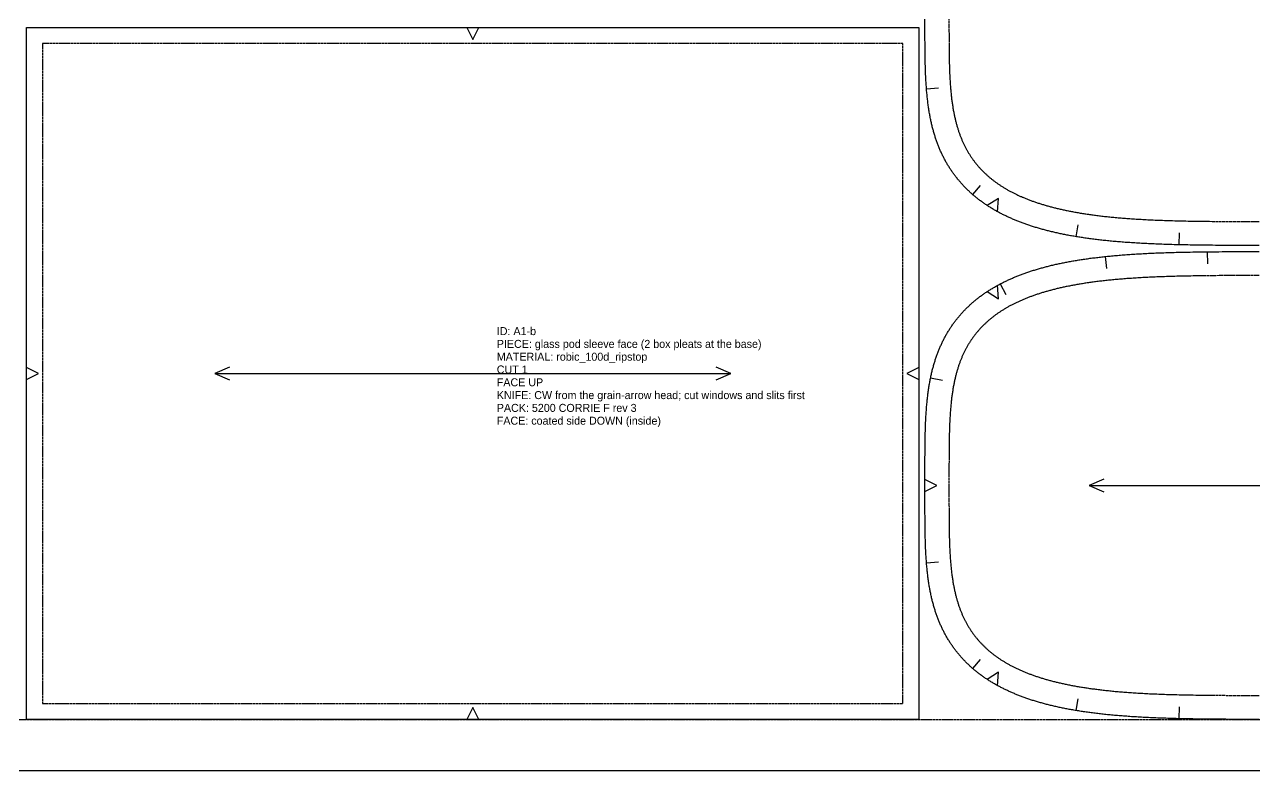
# Model space of a CAD drawing. Header units: millimetres. Extents: x 0 to 9408, y -22 to 1524.
# Drawn here: x 6680 to 7295, y 0 to 373 of the extents above; entities that cross this region are included whole.
import ezdxf

# ---------------------------------------------------------------- set-up
doc = ezdxf.new("R2010")
doc.units = ezdxf.units.MM
doc.linetypes.add('DASHED', pattern=[1.524, 1.27, -0.254])
for name, color, linetype in [('CUT', 7, 'Continuous'), ('GRAIN', 5, 'Continuous'), ('NOTCH', 1, 'Continuous'), ('SEW', 3, 'Continuous'), ('TEXT', 2, 'Continuous')]:
    doc.layers.add(name, color=color, linetype=linetype)

msp = doc.modelspace()

# ---------------------------------------------------------------- linework, layer by layer
at = {"layer": 'CUT'}
for points in [[(7296.96, 262.5), (7293.86, 262.51), (7291.13, 262.51), (7288.65, 262.52), (7286.38, 262.52), (7284.26, 262.53), (7282.26, 262.54), (7280.38, 262.55), (7278.59, 262.56), (7276.87, 262.57), (7275.23, 262.58), (7273.65, 262.6), (7272.12, 262.61), (7270.65, 262.63), (7269.21, 262.65), (7267.82, 262.66), (7266.47, 262.68), (7265.15, 262.7), (7263.86, 262.72), (7262.61, 262.74), (7261.38, 262.77), (7260.18, 262.79), (7259, 262.82), (7257.84, 262.84), (7256.71, 262.87), (7255.6, 262.9), (7254.51, 262.93), (7253.43, 262.96), (7252.38, 262.99), (7251.34, 263.02), (7250.31, 263.05), (7249.3, 263.09), (7248.31, 263.12), (7247.33, 263.16), (7246.36, 263.19), (7245.41, 263.23), (7244.47, 263.27), (7243.54, 263.31), (7242.63, 263.35), (7241.72, 263.4), (7240.83, 263.44), (7239.94, 263.48), (7239.07, 263.53), (7238.2, 263.58), (7237.35, 263.63), (7236.5, 263.67), (7235.66, 263.72), (7234.83, 263.78), (7234.01, 263.83), (7233.2, 263.88), (7232.4, 263.94), (7231.6, 263.99), (7230.81, 264.05), (7230.03, 264.1), (7229.26, 264.16), (7228.49, 264.22), (7227.73, 264.28), (7226.97, 264.35), (7226.23, 264.41), (7225.49, 264.47), (7224.75, 264.54), (7224.02, 264.6), (7223.3, 264.67), (7222.58, 264.74), (7221.87, 264.81), (7221.16, 264.88), (7220.46, 264.95), (7219.77, 265.03), (7219.08, 265.1), (7218.39, 265.18), (7217.71, 265.25), (7217.04, 265.33), (7216.37, 265.41), (7215.7, 265.49), (7215.04, 265.57), (7214.39, 265.65), (7213.74, 265.73), (7213.09, 265.82), (7212.45, 265.9), (7211.81, 265.99), (7211.17, 266.08), (7210.54, 266.17), (7209.92, 266.26), (7209.3, 266.35), (7208.68, 266.44), (7208.06, 266.54), (7207.45, 266.63), (7206.85, 266.73), (7206.24, 266.82), (7205.65, 266.92), (7205.05, 267.02), (7204.46, 267.12), (7203.87, 267.22), (7203.29, 267.33), (7202.71, 267.43), (7202.13, 267.54), (7201.55, 267.64), (7200.98, 267.75), (7200.41, 267.86), (7199.85, 267.97), (7199.29, 268.08), (7198.73, 268.2), (7198.18, 268.31), (7197.62, 268.43), (7197.07, 268.54), (7196.53, 268.66), (7195.99, 268.78), (7195.45, 268.9), (7194.91, 269.03), (7194.37, 269.15), (7193.84, 269.27), (7193.31, 269.4), (7192.79, 269.53), (7192.27, 269.65), (7191.75, 269.78), (7191.23, 269.92), (7190.71, 270.05), (7190.2, 270.18), (7189.69, 270.32), (7189.19, 270.45), (7188.68, 270.59), (7188.18, 270.73), (7187.68, 270.87), (7187.18, 271.01), (7186.69, 271.16), (7186.2, 271.3), (7185.71, 271.45), (7185.22, 271.59), (7184.74, 271.74), (7184.26, 271.89), (7183.78, 272.04), (7183.3, 272.2), (7182.82, 272.35), (7182.35, 272.51), (7181.88, 272.67), (7181.41, 272.82), (7180.95, 272.99), (7180.48, 273.15), (7180.02, 273.31), (7179.56, 273.47), (7179.11, 273.64), (7178.65, 273.81), (7178.2, 273.98), (7177.75, 274.15), (7177.3, 274.32), (7176.86, 274.49), (7176.41, 274.67), (7175.97, 274.85), (7175.53, 275.03), (7175.09, 275.21), (7174.66, 275.39), (7174.23, 275.57), (7173.79, 275.75), (7173.37, 275.94), (7172.94, 276.13), (7172.51, 276.32), (7172.09, 276.51), (7171.67, 276.7), (7171.25, 276.9), (7170.83, 277.09), (7170.42, 277.29), (7170.01, 277.49), (7169.6, 277.69), (7169.19, 277.89), (7168.78, 278.1), (7168.38, 278.31), (7167.97, 278.51), (7167.57, 278.72), (7167.17, 278.93), (7166.78, 279.15), (7166.38, 279.36), (7165.99, 279.58), (7165.6, 279.8), (7165.21, 280.02), (7164.82, 280.24), (7164.43, 280.46), (7164.05, 280.69), (7163.67, 280.92), (7163.29, 281.15), (7162.91, 281.38), (7162.54, 281.61), (7162.16, 281.84), (7161.79, 282.08), (7161.42, 282.32), (7161.05, 282.56), (7160.69, 282.8), (7160.32, 283.05), (7159.96, 283.29), (7159.6, 283.54), (7159.24, 283.79), (7158.89, 284.04), (7158.53, 284.29), (7158.18, 284.55), (7157.83, 284.81), (7157.48, 285.07), (7157.14, 285.33), (7156.79, 285.59), (7156.45, 285.86), (7156.11, 286.13), (7155.77, 286.39), (7155.43, 286.67), (7155.1, 286.94), (7154.77, 287.22), (7154.44, 287.49), (7154.11, 287.77), (7153.78, 288.05), (7153.46, 288.34), (7153.14, 288.62), (7152.82, 288.91), (7152.5, 289.2), (7152.18, 289.49), (7151.87, 289.79), (7151.56, 290.08), (7151.25, 290.38), (7150.94, 290.68), (7150.63, 290.98), (7150.33, 291.29), (7150.03, 291.59), (7149.73, 291.9), (7149.43, 292.21), (7149.14, 292.53), (7148.84, 292.84), (7148.55, 293.16), (7148.26, 293.48), (7147.98, 293.8), (7147.69, 294.12), (7147.41, 294.45), (7147.13, 294.78), (7146.85, 295.11), (7146.58, 295.44), (7146.31, 295.77), (7146.03, 296.11), (7145.77, 296.45), (7145.5, 296.79), (7145.24, 297.13), (7144.97, 297.47), (7144.71, 297.82), (7144.46, 298.17), (7144.2, 298.52), (7143.95, 298.88), (7143.7, 299.23), (7143.45, 299.59), (7143.21, 299.95), (7142.96, 300.31), (7142.72, 300.68), (7142.48, 301.04), (7142.25, 301.41), (7142.01, 301.78), (7141.78, 302.16), (7141.55, 302.53), (7141.32, 302.91), (7141.1, 303.29), (7140.88, 303.67), (7140.66, 304.06), (7140.44, 304.44), (7140.22, 304.83), (7140.01, 305.22), (7139.8, 305.62), (7139.59, 306.01), (7139.39, 306.41), (7139.18, 306.81), (7138.98, 307.21), (7138.78, 307.62), (7138.59, 308.02), (7138.39, 308.43), (7138.2, 308.84), (7138.01, 309.26), (7137.83, 309.67), (7137.64, 310.09), (7137.46, 310.51), (7137.28, 310.94), (7137.1, 311.36), (7136.93, 311.79), (7136.76, 312.22), (7136.59, 312.65), (7136.42, 313.09), (7136.25, 313.53), (7136.09, 313.97), (7135.93, 314.41), (7135.77, 314.86), (7135.61, 315.31), (7135.46, 315.76), (7135.31, 316.21), (7135.16, 316.67), (7135.01, 317.13), (7134.87, 317.59), (7134.73, 318.06), (7134.59, 318.53), (7134.45, 319), (7134.32, 319.47), (7134.18, 319.95), (7134.05, 320.43), (7133.92, 320.91), (7133.8, 321.4), (7133.67, 321.89), (7133.55, 322.38), (7133.43, 322.88), (7133.32, 323.38), (7133.2, 323.88), (7133.09, 324.39), (7132.98, 324.9), (7132.87, 325.42), (7132.76, 325.94), (7132.66, 326.46), (7132.56, 326.99), (7132.46, 327.52), (7132.36, 328.05), (7132.26, 328.59), (7132.17, 329.14), (7132.08, 329.69), (7131.99, 330.24), (7131.9, 330.8), (7131.82, 331.37), (7131.74, 331.94), (7131.65, 332.51), (7131.58, 333.09), (7131.5, 333.68), (7131.42, 334.28), (7131.35, 334.88), (7131.28, 335.48), (7131.21, 336.1), (7131.15, 336.72), (7131.08, 337.35), (7131.02, 337.98), (7130.96, 338.63), (7130.9, 339.28), (7130.84, 339.94), (7130.79, 340.61), (7130.74, 341.29), (7130.68, 341.99), (7130.64, 342.69), (7130.59, 343.4), (7130.54, 344.13), (7130.5, 344.87), (7130.46, 345.63), (7130.42, 346.4), (7130.38, 347.18), (7130.34, 347.98), (7130.31, 348.81), (7130.28, 349.65), (7130.25, 350.51), (7130.22, 351.4), (7130.19, 352.31), (7130.17, 353.25), (7130.14, 354.23), (7130.12, 355.24), (7130.1, 356.29), (7130.08, 357.39), (7130.07, 358.54), (7130.05, 359.75), (7130.04, 361.04), (7130.03, 362.43), (7130.02, 363.93), (7130.01, 365.58), (7130.01, 367.46), (7130, 369.67), (7130, 372.56), (7130, 379.5)], [(7296.96, 25.5), (7293.86, 25.51), (7291.13, 25.51), (7288.65, 25.52), (7286.38, 25.52), (7284.26, 25.53), (7282.26, 25.54), (7280.38, 25.55), (7278.59, 25.56), (7276.87, 25.57), (7275.23, 25.58), (7273.65, 25.6), (7272.12, 25.61), (7270.65, 25.63), (7269.21, 25.65), (7267.82, 25.66), (7266.47, 25.68), (7265.15, 25.7), (7263.86, 25.72), (7262.61, 25.74), (7261.38, 25.77), (7260.18, 25.79), (7259, 25.82), (7257.84, 25.84), (7256.71, 25.87), (7255.6, 25.9), (7254.51, 25.93), (7253.43, 25.96), (7252.38, 25.99), (7251.34, 26.02), (7250.31, 26.05), (7249.3, 26.09), (7248.31, 26.12), (7247.33, 26.16), (7246.36, 26.19), (7245.41, 26.23), (7244.47, 26.27), (7243.54, 26.31), (7242.63, 26.35), (7241.72, 26.4), (7240.83, 26.44), (7239.94, 26.48), (7239.07, 26.53), (7238.2, 26.58), (7237.35, 26.63), (7236.5, 26.67), (7235.66, 26.72), (7234.83, 26.78), (7234.01, 26.83), (7233.2, 26.88), (7232.4, 26.94), (7231.6, 26.99), (7230.81, 27.05), (7230.03, 27.1), (7229.26, 27.16), (7228.49, 27.22), (7227.73, 27.28), (7226.97, 27.35), (7226.23, 27.41), (7225.49, 27.47), (7224.75, 27.54), (7224.02, 27.6), (7223.3, 27.67), (7222.58, 27.74), (7221.87, 27.81), (7221.16, 27.88), (7220.46, 27.95), (7219.77, 28.03), (7219.08, 28.1), (7218.39, 28.18), (7217.71, 28.25), (7217.04, 28.33), (7216.37, 28.41), (7215.7, 28.49), (7215.04, 28.57), (7214.39, 28.65), (7213.74, 28.73), (7213.09, 28.82), (7212.45, 28.9), (7211.81, 28.99), (7211.17, 29.08), (7210.54, 29.17), (7209.92, 29.26), (7209.3, 29.35), (7208.68, 29.44), (7208.06, 29.54), (7207.45, 29.63), (7206.85, 29.73), (7206.24, 29.82), (7205.65, 29.92), (7205.05, 30.02), (7204.46, 30.12), (7203.87, 30.22), (7203.29, 30.33), (7202.71, 30.43), (7202.13, 30.54), (7201.55, 30.64), (7200.98, 30.75), (7200.41, 30.86), (7199.85, 30.97), (7199.29, 31.08), (7198.73, 31.2), (7198.18, 31.31), (7197.62, 31.43), (7197.07, 31.54), (7196.53, 31.66), (7195.99, 31.78), (7195.45, 31.9), (7194.91, 32.03), (7194.37, 32.15), (7193.84, 32.27), (7193.31, 32.4), (7192.79, 32.53), (7192.27, 32.65), (7191.75, 32.78), (7191.23, 32.92), (7190.71, 33.05), (7190.2, 33.18), (7189.69, 33.32), (7189.19, 33.45), (7188.68, 33.59), (7188.18, 33.73), (7187.68, 33.87), (7187.18, 34.01), (7186.69, 34.16), (7186.2, 34.3), (7185.71, 34.45), (7185.22, 34.59), (7184.74, 34.74), (7184.26, 34.89), (7183.78, 35.04), (7183.3, 35.2), (7182.82, 35.35), (7182.35, 35.51), (7181.88, 35.67), (7181.41, 35.82), (7180.95, 35.99), (7180.48, 36.15), (7180.02, 36.31), (7179.56, 36.47), (7179.11, 36.64), (7178.65, 36.81), (7178.2, 36.98), (7177.75, 37.15), (7177.3, 37.32), (7176.86, 37.49), (7176.41, 37.67), (7175.97, 37.85), (7175.53, 38.03), (7175.09, 38.21), (7174.66, 38.39), (7174.23, 38.57), (7173.79, 38.75), (7173.37, 38.94), (7172.94, 39.13), (7172.51, 39.32), (7172.09, 39.51), (7171.67, 39.7), (7171.25, 39.9), (7170.83, 40.09), (7170.42, 40.29), (7170.01, 40.49), (7169.6, 40.69), (7169.19, 40.89), (7168.78, 41.1), (7168.38, 41.31), (7167.97, 41.51), (7167.57, 41.72), (7167.17, 41.93), (7166.78, 42.15), (7166.38, 42.36), (7165.99, 42.58), (7165.6, 42.8), (7165.21, 43.02), (7164.82, 43.24), (7164.43, 43.46), (7164.05, 43.69), (7163.67, 43.92), (7163.29, 44.15), (7162.91, 44.38), (7162.54, 44.61), (7162.16, 44.84), (7161.79, 45.08), (7161.42, 45.32), (7161.05, 45.56), (7160.69, 45.8), (7160.32, 46.05), (7159.96, 46.29), (7159.6, 46.54), (7159.24, 46.79), (7158.89, 47.04), (7158.53, 47.29), (7158.18, 47.55), (7157.83, 47.81), (7157.48, 48.07), (7157.14, 48.33), (7156.79, 48.59), (7156.45, 48.86), (7156.11, 49.13), (7155.77, 49.39), (7155.43, 49.67), (7155.1, 49.94), (7154.77, 50.22), (7154.44, 50.49), (7154.11, 50.77), (7153.78, 51.05), (7153.46, 51.34), (7153.14, 51.62), (7152.82, 51.91), (7152.5, 52.2), (7152.18, 52.49), (7151.87, 52.79), (7151.56, 53.08), (7151.25, 53.38), (7150.94, 53.68), (7150.63, 53.98), (7150.33, 54.29), (7150.03, 54.59), (7149.73, 54.9), (7149.43, 55.21), (7149.14, 55.53), (7148.84, 55.84), (7148.55, 56.16), (7148.26, 56.48), (7147.98, 56.8), (7147.69, 57.12), (7147.41, 57.45), (7147.13, 57.78), (7146.85, 58.11), (7146.58, 58.44), (7146.31, 58.77), (7146.03, 59.11), (7145.77, 59.45), (7145.5, 59.79), (7145.24, 60.13), (7144.97, 60.47), (7144.71, 60.82), (7144.46, 61.17), (7144.2, 61.52), (7143.95, 61.88), (7143.7, 62.23), (7143.45, 62.59), (7143.21, 62.95), (7142.96, 63.31), (7142.72, 63.68), (7142.48, 64.04), (7142.25, 64.41), (7142.01, 64.78), (7141.78, 65.16), (7141.55, 65.53), (7141.32, 65.91), (7141.1, 66.29), (7140.88, 66.67), (7140.66, 67.06), (7140.44, 67.44), (7140.22, 67.83), (7140.01, 68.22), (7139.8, 68.62), (7139.59, 69.01), (7139.39, 69.41), (7139.18, 69.81), (7138.98, 70.21), (7138.78, 70.62), (7138.59, 71.02), (7138.39, 71.43), (7138.2, 71.84), (7138.01, 72.26), (7137.83, 72.67), (7137.64, 73.09), (7137.46, 73.51), (7137.28, 73.94), (7137.1, 74.36), (7136.93, 74.79), (7136.76, 75.22), (7136.59, 75.65), (7136.42, 76.09), (7136.25, 76.53), (7136.09, 76.97), (7135.93, 77.41), (7135.77, 77.86), (7135.61, 78.31), (7135.46, 78.76), (7135.31, 79.21), (7135.16, 79.67), (7135.01, 80.13), (7134.87, 80.59), (7134.73, 81.06), (7134.59, 81.53), (7134.45, 82), (7134.32, 82.47), (7134.18, 82.95), (7134.05, 83.43), (7133.92, 83.91), (7133.8, 84.4), (7133.67, 84.89), (7133.55, 85.38), (7133.43, 85.88), (7133.32, 86.38), (7133.2, 86.88), (7133.09, 87.39), (7132.98, 87.9), (7132.87, 88.42), (7132.76, 88.94), (7132.66, 89.46), (7132.56, 89.99), (7132.46, 90.52), (7132.36, 91.05), (7132.26, 91.59), (7132.17, 92.14), (7132.08, 92.69), (7131.99, 93.24), (7131.9, 93.8), (7131.82, 94.37), (7131.74, 94.94), (7131.65, 95.51), (7131.58, 96.09), (7131.5, 96.68), (7131.42, 97.28), (7131.35, 97.88), (7131.28, 98.48), (7131.21, 99.1), (7131.15, 99.72), (7131.08, 100.35), (7131.02, 100.98), (7130.96, 101.63), (7130.9, 102.28), (7130.84, 102.94), (7130.79, 103.61), (7130.74, 104.29), (7130.68, 104.99), (7130.64, 105.69), (7130.59, 106.4), (7130.54, 107.13), (7130.5, 107.87), (7130.46, 108.63), (7130.42, 109.4), (7130.38, 110.18), (7130.34, 110.98), (7130.31, 111.81), (7130.28, 112.65), (7130.25, 113.51), (7130.22, 114.4), (7130.19, 115.31), (7130.17, 116.25), (7130.14, 117.23), (7130.12, 118.24), (7130.1, 119.29), (7130.08, 120.39), (7130.07, 121.54), (7130.05, 122.75), (7130.04, 124.04), (7130.03, 125.43), (7130.02, 126.93), (7130.01, 128.58), (7130.01, 130.46), (7130, 132.67), (7130, 135.56), (7130, 142.5), (7130, 149.45), (7130, 152.33), (7130.01, 154.54), (7130.01, 156.42), (7130.02, 158.07), (7130.03, 159.57), (7130.04, 160.96), (7130.05, 162.25), (7130.07, 163.46), (7130.08, 164.61), (7130.1, 165.71), (7130.12, 166.76), (7130.14, 167.77), (7130.17, 168.75), (7130.19, 169.69), (7130.22, 170.6), (7130.25, 171.49), (7130.28, 172.35), (7130.31, 173.19), (7130.34, 174.02), (7130.38, 174.82), (7130.42, 175.6), (7130.46, 176.37), (7130.5, 177.13), (7130.54, 177.87), (7130.59, 178.6), (7130.64, 179.31), (7130.68, 180.01), (7130.74, 180.71), (7130.79, 181.39), (7130.84, 182.06), (7130.9, 182.72), (7130.96, 183.37), (7131.02, 184.02), (7131.08, 184.65), (7131.15, 185.28), (7131.21, 185.9), (7131.28, 186.52), (7131.35, 187.12), (7131.42, 187.72), (7131.5, 188.32), (7131.58, 188.91), (7131.65, 189.49), (7131.74, 190.06), (7131.82, 190.63), (7131.9, 191.2), (7131.99, 191.76), (7132.08, 192.31), (7132.17, 192.86), (7132.26, 193.41), (7132.36, 193.95), (7132.46, 194.48), (7132.56, 195.01), (7132.66, 195.54), (7132.76, 196.06), (7132.87, 196.58), (7132.98, 197.1), (7133.09, 197.61), (7133.2, 198.12), (7133.32, 198.62), (7133.43, 199.12), (7133.55, 199.62), (7133.67, 200.11), (7133.8, 200.6), (7133.92, 201.09), (7134.05, 201.57), (7134.18, 202.05), (7134.32, 202.53), (7134.45, 203), (7134.59, 203.47), (7134.73, 203.94), (7134.87, 204.41), (7135.01, 204.87), (7135.16, 205.33), (7135.31, 205.79), (7135.46, 206.24), (7135.61, 206.69), (7135.77, 207.14), (7135.93, 207.59), (7136.09, 208.03), (7136.25, 208.47), (7136.42, 208.91), (7136.59, 209.35), (7136.76, 209.78), (7136.93, 210.21), (7137.1, 210.64), (7137.28, 211.06), (7137.46, 211.49), (7137.64, 211.91), (7137.83, 212.33), (7138.01, 212.74), (7138.2, 213.16), (7138.39, 213.57), (7138.59, 213.98), (7138.78, 214.38), (7138.98, 214.79), (7139.18, 215.19), (7139.39, 215.59), (7139.59, 215.99), (7139.8, 216.38), (7140.01, 216.78), (7140.22, 217.17), (7140.44, 217.56), (7140.66, 217.94), (7140.88, 218.33), (7141.1, 218.71), (7141.32, 219.09), (7141.55, 219.47), (7141.78, 219.84), (7142.01, 220.22), (7142.25, 220.59), (7142.48, 220.96), (7142.72, 221.32), (7142.96, 221.69), (7143.21, 222.05), (7143.45, 222.41), (7143.7, 222.77), (7143.95, 223.12), (7144.2, 223.48), (7144.46, 223.83), (7144.71, 224.18), (7144.97, 224.53), (7145.24, 224.87), (7145.5, 225.21), (7145.77, 225.55), (7146.03, 225.89), (7146.31, 226.23), (7146.58, 226.56), (7146.85, 226.89), (7147.13, 227.22), (7147.41, 227.55), (7147.69, 227.88), (7147.98, 228.2), (7148.26, 228.52), (7148.55, 228.84), (7148.84, 229.16), (7149.14, 229.47), (7149.43, 229.79), (7149.73, 230.1), (7150.03, 230.41), (7150.33, 230.71), (7150.63, 231.02), (7150.94, 231.32), (7151.25, 231.62), (7151.56, 231.92), (7151.87, 232.21), (7152.18, 232.51), (7152.5, 232.8), (7152.82, 233.09), (7153.14, 233.38), (7153.46, 233.66), (7153.78, 233.95), (7154.11, 234.23), (7154.44, 234.51), (7154.77, 234.78), (7155.1, 235.06), (7155.43, 235.33), (7155.77, 235.61), (7156.11, 235.87), (7156.45, 236.14), (7156.79, 236.41), (7157.14, 236.67), (7157.48, 236.93), (7157.83, 237.19), (7158.18, 237.45), (7158.53, 237.71), (7158.89, 237.96), (7159.24, 238.21), (7159.6, 238.46), (7159.96, 238.71), (7160.32, 238.95), (7160.69, 239.2), (7161.05, 239.44), (7161.42, 239.68), (7161.79, 239.92), (7162.16, 240.16), (7162.54, 240.39), (7162.91, 240.62), (7163.29, 240.85), (7163.67, 241.08), (7164.05, 241.31), (7164.43, 241.54), (7164.82, 241.76), (7165.21, 241.98), (7165.6, 242.2), (7165.99, 242.42), (7166.38, 242.64), (7166.78, 242.85), (7167.17, 243.07), (7167.57, 243.28), (7167.97, 243.49), (7168.38, 243.69), (7168.78, 243.9), (7169.19, 244.11), (7169.6, 244.31), (7170.01, 244.51), (7170.42, 244.71), (7170.83, 244.91), (7171.25, 245.1), (7171.67, 245.3), (7172.09, 245.49), (7172.51, 245.68), (7172.94, 245.87), (7173.37, 246.06), (7173.79, 246.25), (7174.23, 246.43), (7174.66, 246.61), (7175.09, 246.79), (7175.53, 246.97), (7175.97, 247.15), (7176.41, 247.33), (7176.86, 247.51), (7177.3, 247.68), (7177.75, 247.85), (7178.2, 248.02), (7178.65, 248.19), (7179.11, 248.36), (7179.56, 248.53), (7180.02, 248.69), (7180.48, 248.85), (7180.95, 249.01), (7181.41, 249.18), (7181.88, 249.33), (7182.35, 249.49), (7182.82, 249.65), (7183.3, 249.8), (7183.78, 249.96), (7184.26, 250.11), (7184.74, 250.26), (7185.22, 250.41), (7185.71, 250.55), (7186.2, 250.7), (7186.69, 250.84), (7187.18, 250.99), (7187.68, 251.13), (7188.18, 251.27), (7188.68, 251.41), (7189.19, 251.55), (7189.69, 251.68), (7190.2, 251.82), (7190.71, 251.95), (7191.23, 252.08), (7191.75, 252.22), (7192.27, 252.35), (7192.79, 252.47), (7193.31, 252.6), (7193.84, 252.73), (7194.37, 252.85), (7194.91, 252.97), (7195.45, 253.1), (7195.99, 253.22), (7196.53, 253.34), (7197.07, 253.46), (7197.62, 253.57), (7198.18, 253.69), (7198.73, 253.8), (7199.29, 253.92), (7199.85, 254.03), (7200.41, 254.14), (7200.98, 254.25), (7201.55, 254.36), (7202.13, 254.46), (7202.71, 254.57), (7203.29, 254.67), (7203.87, 254.78), (7204.46, 254.88), (7205.05, 254.98), (7205.65, 255.08), (7206.24, 255.18), (7206.85, 255.27), (7207.45, 255.37), (7208.06, 255.46), (7208.68, 255.56), (7209.3, 255.65), (7209.92, 255.74), (7210.54, 255.83), (7211.17, 255.92), (7211.81, 256.01), (7212.45, 256.1), (7213.09, 256.18), (7213.74, 256.27), (7214.39, 256.35), (7215.04, 256.43), (7215.7, 256.51), (7216.37, 256.59), (7217.04, 256.67), (7217.71, 256.75), (7218.39, 256.82), (7219.08, 256.9), (7219.77, 256.97), (7220.46, 257.05), (7221.16, 257.12), (7221.87, 257.19), (7222.58, 257.26), (7223.3, 257.33), (7224.02, 257.4), (7224.75, 257.46), (7225.49, 257.53), (7226.23, 257.59), (7226.97, 257.65), (7227.73, 257.72), (7228.49, 257.78), (7229.26, 257.84), (7230.03, 257.9), (7230.81, 257.95), (7231.6, 258.01), (7232.4, 258.06), (7233.2, 258.12), (7234.01, 258.17), (7234.83, 258.22), (7235.66, 258.28), (7236.5, 258.33), (7237.35, 258.37), (7238.2, 258.42), (7239.07, 258.47), (7239.94, 258.52), (7240.83, 258.56), (7241.72, 258.6), (7242.63, 258.65), (7243.54, 258.69), (7244.47, 258.73), (7245.41, 258.77), (7246.36, 258.81), (7247.33, 258.84), (7248.31, 258.88), (7249.3, 258.91), (7250.31, 258.95), (7251.34, 258.98), (7252.38, 259.01), (7253.43, 259.04), (7254.51, 259.07), (7255.6, 259.1), (7256.71, 259.13), (7257.84, 259.16), (7259, 259.18), (7260.18, 259.21), (7261.38, 259.23), (7262.61, 259.26), (7263.86, 259.28), (7265.15, 259.3), (7266.47, 259.32), (7267.82, 259.34), (7269.21, 259.35), (7270.65, 259.37), (7272.12, 259.39), (7273.66, 259.4), (7275.24, 259.42), (7276.88, 259.43), (7278.6, 259.44), (7280.39, 259.45), (7282.27, 259.46), (7284.26, 259.47), (7286.38, 259.48), (7288.66, 259.48), (7291.13, 259.49), (7293.87, 259.49), (7296.97, 259.5)]]:
    msp.add_lwpolyline(points, dxfattribs=at)
msp.add_lwpolyline([(6681, 371.5), (7127, 371.5), (7127, 25.5), (6681, 25.5)], close=True, dxfattribs=at)
at = {"layer": 'GRAIN'}
for points in [[(6782.37, 201.62), (6775, 198.5), (6782.37, 195.38)], [(6775, 198.5), (7033, 198.5)], [(7025.63, 195.38), (7033, 198.5), (7025.63, 201.62)], [(7219.37, 145.62), (7212, 142.5), (7219.37, 139.38)], [(7212, 142.5), (7422, 142.5)]]:
    msp.add_lwpolyline(points, dxfattribs=at)
at = {"layer": 'NOTCH'}
for points in [[(6901, 371.5), (6904, 365.5), (6907, 371.5)], [(7130.77, 340.89), (7136.75, 341.36)], [(7153.86, 287.99), (7157.79, 292.52)], [(7166.25, 279.37), (7166.76, 286.06), (7161.1, 282.46)], [(7205.62, 266.93), (7206.6, 272.84)], [(7257.1, 262.86), (7257.25, 268.86)], [(7271.1, 259.38), (7271.16, 253.38)], [(7220.04, 257), (7220.67, 251.04)], [(7161.07, 239.52), (7166.73, 235.92), (7166.21, 242.61)], [(7167.58, 243.28), (7170.37, 237.97)], [(6681, 195.5), (6687, 198.5), (6681, 201.5)], [(7127, 201.5), (7121, 198.5), (7127, 195.5)], [(7132.81, 196.29), (7138.69, 195.09)], [(7130, 139.5), (7136, 142.5), (7130, 145.5)], [(7130.77, 103.89), (7136.75, 104.36)], [(7153.86, 50.99), (7157.79, 55.52)], [(7166.25, 42.37), (7166.76, 49.06), (7161.1, 45.46)], [(6907, 25.5), (6904, 31.5), (6901, 25.5)], [(7205.62, 29.93), (7206.6, 35.84)], [(7257.1, 25.86), (7257.25, 31.86)]]:
    msp.add_lwpolyline(points, dxfattribs=at)
at = {"layer": 'SEW', "linetype": 'DASHED'}
for points in [[(7142, 379.5), (7142, 372.56), (7142, 369.69), (7142.01, 367.49), (7142.01, 365.63), (7142.02, 363.99), (7142.03, 362.51), (7142.04, 361.15), (7142.05, 359.88), (7142.07, 358.7), (7142.08, 357.57), (7142.1, 356.5), (7142.12, 355.48), (7142.14, 354.5), (7142.16, 353.56), (7142.19, 352.65), (7142.21, 351.77), (7142.24, 350.92), (7142.27, 350.09), (7142.3, 349.28), (7142.33, 348.5), (7142.37, 347.74), (7142.4, 346.99), (7142.44, 346.26), (7142.48, 345.55), (7142.52, 344.86), (7142.56, 344.17), (7142.61, 343.5), (7142.65, 342.84), (7142.7, 342.2), (7142.75, 341.57), (7142.8, 340.94), (7142.85, 340.33), (7142.91, 339.73), (7142.96, 339.13), (7143.02, 338.55), (7143.08, 337.97), (7143.14, 337.4), (7143.2, 336.84), (7143.27, 336.29), (7143.33, 335.75), (7143.4, 335.21), (7143.47, 334.68), (7143.54, 334.15), (7143.62, 333.63), (7143.69, 333.12), (7143.77, 332.62), (7143.84, 332.12), (7143.92, 331.62), (7144, 331.13), (7144.09, 330.65), (7144.17, 330.17), (7144.26, 329.7), (7144.35, 329.23), (7144.43, 328.77), (7144.53, 328.31), (7144.62, 327.86), (7144.71, 327.41), (7144.81, 326.96), (7144.91, 326.52), (7145.01, 326.08), (7145.11, 325.65), (7145.21, 325.22), (7145.32, 324.8), (7145.42, 324.37), (7145.53, 323.96), (7145.64, 323.54), (7145.75, 323.13), (7145.87, 322.73), (7145.98, 322.32), (7146.1, 321.92), (7146.22, 321.52), (7146.34, 321.13), (7146.46, 320.74), (7146.58, 320.35), (7146.71, 319.97), (7146.83, 319.59), (7146.96, 319.21), (7147.09, 318.84), (7147.23, 318.46), (7147.36, 318.09), (7147.49, 317.73), (7147.63, 317.36), (7147.77, 317), (7147.91, 316.64), (7148.05, 316.29), (7148.2, 315.93), (7148.34, 315.58), (7148.49, 315.23), (7148.64, 314.89), (7148.79, 314.55), (7148.95, 314.2), (7149.1, 313.87), (7149.26, 313.53), (7149.41, 313.2), (7149.57, 312.86), (7149.74, 312.54), (7149.9, 312.21), (7150.06, 311.88), (7150.23, 311.56), (7150.4, 311.24), (7150.57, 310.92), (7150.74, 310.61), (7150.92, 310.29), (7151.09, 309.98), (7151.27, 309.67), (7151.45, 309.36), (7151.63, 309.06), (7151.81, 308.75), (7152, 308.45), (7152.18, 308.15), (7152.37, 307.85), (7152.56, 307.56), (7152.75, 307.26), (7152.95, 306.97), (7153.14, 306.68), (7153.34, 306.39), (7153.54, 306.1), (7153.74, 305.82), (7153.94, 305.54), (7154.14, 305.25), (7154.35, 304.97), (7154.56, 304.7), (7154.77, 304.42), (7154.98, 304.15), (7155.19, 303.87), (7155.41, 303.6), (7155.62, 303.33), (7155.84, 303.06), (7156.06, 302.8), (7156.29, 302.53), (7156.51, 302.27), (7156.74, 302.01), (7156.96, 301.75), (7157.19, 301.49), (7157.43, 301.24), (7157.66, 300.98), (7157.9, 300.73), (7158.13, 300.48), (7158.37, 300.23), (7158.61, 299.98), (7158.86, 299.73), (7159.1, 299.49), (7159.35, 299.24), (7159.6, 299), (7159.85, 298.76), (7160.1, 298.52), (7160.35, 298.28), (7160.61, 298.04), (7160.87, 297.81), (7161.13, 297.58), (7161.39, 297.34), (7161.65, 297.11), (7161.92, 296.88), (7162.19, 296.66), (7162.46, 296.43), (7162.73, 296.2), (7163, 295.98), (7163.28, 295.76), (7163.55, 295.54), (7163.83, 295.32), (7164.11, 295.1), (7164.4, 294.88), (7164.68, 294.67), (7164.97, 294.45), (7165.26, 294.24), (7165.55, 294.03), (7165.84, 293.82), (7166.14, 293.61), (7166.44, 293.4), (7166.74, 293.2), (7167.04, 292.99), (7167.34, 292.79), (7167.65, 292.59), (7167.95, 292.38), (7168.26, 292.18), (7168.58, 291.99), (7168.89, 291.79), (7169.21, 291.59), (7169.52, 291.4), (7169.84, 291.21), (7170.17, 291.01), (7170.49, 290.82), (7170.82, 290.63), (7171.14, 290.45), (7171.47, 290.26), (7171.81, 290.07), (7172.14, 289.89), (7172.48, 289.7), (7172.82, 289.52), (7173.16, 289.34), (7173.5, 289.16), (7173.85, 288.98), (7174.2, 288.81), (7174.55, 288.63), (7174.9, 288.46), (7175.25, 288.28), (7175.61, 288.11), (7175.97, 287.94), (7176.33, 287.77), (7176.7, 287.6), (7177.06, 287.43), (7177.43, 287.27), (7177.8, 287.1), (7178.17, 286.94), (7178.55, 286.77), (7178.93, 286.61), (7179.31, 286.45), (7179.69, 286.29), (7180.07, 286.13), (7180.46, 285.98), (7180.85, 285.82), (7181.24, 285.67), (7181.63, 285.51), (7182.03, 285.36), (7182.43, 285.21), (7182.83, 285.06), (7183.24, 284.91), (7183.64, 284.76), (7184.05, 284.61), (7184.46, 284.47), (7184.88, 284.32), (7185.3, 284.18), (7185.71, 284.04), (7186.14, 283.9), (7186.56, 283.76), (7186.99, 283.62), (7187.42, 283.48), (7187.85, 283.34), (7188.29, 283.21), (7188.72, 283.07), (7189.16, 282.94), (7189.61, 282.81), (7190.05, 282.67), (7190.5, 282.54), (7190.95, 282.42), (7191.41, 282.29), (7191.87, 282.16), (7192.33, 282.03), (7192.79, 281.91), (7193.26, 281.79), (7193.73, 281.66), (7194.2, 281.54), (7194.67, 281.42), (7195.15, 281.3), (7195.63, 281.18), (7196.12, 281.07), (7196.6, 280.95), (7197.09, 280.84), (7197.59, 280.72), (7198.08, 280.61), (7198.58, 280.5), (7199.09, 280.39), (7199.59, 280.28), (7200.1, 280.17), (7200.62, 280.06), (7201.13, 279.96), (7201.65, 279.85), (7202.18, 279.75), (7202.7, 279.64), (7203.23, 279.54), (7203.77, 279.44), (7204.31, 279.34), (7204.85, 279.24), (7205.39, 279.14), (7205.94, 279.04), (7206.49, 278.95), (7207.05, 278.85), (7207.61, 278.76), (7208.17, 278.67), (7208.74, 278.58), (7209.31, 278.48), (7209.89, 278.4), (7210.47, 278.31), (7211.06, 278.22), (7211.65, 278.13), (7212.24, 278.05), (7212.84, 277.96), (7213.44, 277.88), (7214.04, 277.8), (7214.66, 277.72), (7215.27, 277.64), (7215.89, 277.56), (7216.52, 277.48), (7217.15, 277.4), (7217.78, 277.32), (7218.42, 277.25), (7219.07, 277.17), (7219.72, 277.1), (7220.37, 277.03), (7221.04, 276.96), (7221.7, 276.89), (7222.38, 276.82), (7223.05, 276.75), (7223.74, 276.68), (7224.43, 276.62), (7225.12, 276.55), (7225.83, 276.49), (7226.53, 276.43), (7227.25, 276.37), (7227.97, 276.3), (7228.7, 276.24), (7229.43, 276.19), (7230.18, 276.13), (7230.93, 276.07), (7231.68, 276.02), (7232.45, 275.96), (7233.22, 275.91), (7234, 275.85), (7234.79, 275.8), (7235.58, 275.75), (7236.39, 275.7), (7237.2, 275.65), (7238.03, 275.61), (7238.86, 275.56), (7239.7, 275.51), (7240.56, 275.47), (7241.42, 275.43), (7242.29, 275.38), (7243.18, 275.34), (7244.08, 275.3), (7244.98, 275.26), (7245.9, 275.22), (7246.84, 275.18), (7247.78, 275.15), (7248.74, 275.11), (7249.72, 275.08), (7250.71, 275.04), (7251.71, 275.01), (7252.74, 274.98), (7253.78, 274.95), (7254.83, 274.92), (7255.91, 274.89), (7257, 274.86), (7258.12, 274.84), (7259.26, 274.81), (7260.42, 274.79), (7261.61, 274.76), (7262.82, 274.74), (7264.06, 274.72), (7265.34, 274.7), (7266.64, 274.68), (7267.98, 274.66), (7269.36, 274.64), (7270.78, 274.63), (7272.25, 274.61), (7273.76, 274.6), (7275.33, 274.58), (7276.97, 274.57), (7278.67, 274.56), (7280.45, 274.55), (7282.33, 274.54), (7284.31, 274.53), (7286.42, 274.52), (7288.69, 274.52), (7291.15, 274.51), (7293.88, 274.51), (7296.98, 274.5)], [(7296.98, 247.5), (7293.88, 247.49), (7291.15, 247.49), (7288.69, 247.48), (7286.42, 247.48), (7284.31, 247.47), (7282.33, 247.46), (7280.45, 247.45), (7278.67, 247.44), (7276.97, 247.43), (7275.33, 247.42), (7273.76, 247.4), (7272.25, 247.39), (7270.78, 247.37), (7269.36, 247.36), (7267.98, 247.34), (7266.64, 247.32), (7265.34, 247.3), (7264.06, 247.28), (7262.82, 247.26), (7261.61, 247.24), (7260.42, 247.21), (7259.26, 247.19), (7258.12, 247.16), (7257, 247.14), (7255.91, 247.11), (7254.83, 247.08), (7253.78, 247.05), (7252.74, 247.02), (7251.71, 246.99), (7250.71, 246.96), (7249.72, 246.92), (7248.74, 246.89), (7247.78, 246.85), (7246.84, 246.82), (7245.9, 246.78), (7244.98, 246.74), (7244.08, 246.7), (7243.18, 246.66), (7242.29, 246.62), (7241.42, 246.57), (7240.56, 246.53), (7239.7, 246.49), (7238.86, 246.44), (7238.03, 246.39), (7237.2, 246.35), (7236.39, 246.3), (7235.58, 246.25), (7234.79, 246.2), (7234, 246.15), (7233.22, 246.09), (7232.45, 246.04), (7231.68, 245.98), (7230.93, 245.93), (7230.18, 245.87), (7229.43, 245.81), (7228.7, 245.76), (7227.97, 245.7), (7227.25, 245.63), (7226.53, 245.57), (7225.83, 245.51), (7225.12, 245.45), (7224.43, 245.38), (7223.74, 245.32), (7223.05, 245.25), (7222.38, 245.18), (7221.7, 245.11), (7221.04, 245.04), (7220.37, 244.97), (7219.72, 244.9), (7219.07, 244.83), (7218.42, 244.75), (7217.78, 244.68), (7217.15, 244.6), (7216.52, 244.52), (7215.89, 244.44), (7215.27, 244.36), (7214.66, 244.28), (7214.04, 244.2), (7213.44, 244.12), (7212.84, 244.04), (7212.24, 243.95), (7211.65, 243.87), (7211.06, 243.78), (7210.47, 243.69), (7209.89, 243.6), (7209.31, 243.52), (7208.74, 243.42), (7208.17, 243.33), (7207.61, 243.24), (7207.05, 243.15), (7206.49, 243.05), (7205.94, 242.96), (7205.39, 242.86), (7204.85, 242.76), (7204.31, 242.66), (7203.77, 242.56), (7203.23, 242.46), (7202.7, 242.36), (7202.18, 242.25), (7201.65, 242.15), (7201.13, 242.04), (7200.62, 241.94), (7200.1, 241.83), (7199.59, 241.72), (7199.09, 241.61), (7198.58, 241.5), (7198.08, 241.39), (7197.59, 241.28), (7197.09, 241.16), (7196.6, 241.05), (7196.12, 240.93), (7195.63, 240.82), (7195.15, 240.7), (7194.67, 240.58), (7194.2, 240.46), (7193.73, 240.34), (7193.26, 240.21), (7192.79, 240.09), (7192.33, 239.97), (7191.87, 239.84), (7191.41, 239.71), (7190.95, 239.58), (7190.5, 239.46), (7190.05, 239.33), (7189.61, 239.19), (7189.16, 239.06), (7188.72, 238.93), (7188.29, 238.79), (7187.85, 238.66), (7187.42, 238.52), (7186.99, 238.38), (7186.56, 238.24), (7186.14, 238.1), (7185.71, 237.96), (7185.3, 237.82), (7184.88, 237.68), (7184.46, 237.53), (7184.05, 237.39), (7183.64, 237.24), (7183.24, 237.09), (7182.83, 236.94), (7182.43, 236.79), (7182.03, 236.64), (7181.63, 236.49), (7181.24, 236.33), (7180.85, 236.18), (7180.46, 236.02), (7180.07, 235.87), (7179.69, 235.71), (7179.31, 235.55), (7178.93, 235.39), (7178.55, 235.23), (7178.17, 235.06), (7177.8, 234.9), (7177.43, 234.73), (7177.06, 234.57), (7176.7, 234.4), (7176.33, 234.23), (7175.97, 234.06), (7175.61, 233.89), (7175.25, 233.72), (7174.9, 233.54), (7174.55, 233.37), (7174.2, 233.19), (7173.85, 233.02), (7173.5, 232.84), (7173.16, 232.66), (7172.82, 232.48), (7172.48, 232.3), (7172.14, 232.11), (7171.81, 231.93), (7171.47, 231.74), (7171.14, 231.55), (7170.82, 231.37), (7170.49, 231.18), (7170.17, 230.99), (7169.84, 230.79), (7169.52, 230.6), (7169.21, 230.41), (7168.89, 230.21), (7168.58, 230.01), (7168.26, 229.82), (7167.95, 229.62), (7167.65, 229.41), (7167.34, 229.21), (7167.04, 229.01), (7166.74, 228.8), (7166.44, 228.6), (7166.14, 228.39), (7165.84, 228.18), (7165.55, 227.97), (7165.26, 227.76), (7164.97, 227.55), (7164.68, 227.33), (7164.4, 227.12), (7164.11, 226.9), (7163.83, 226.68), (7163.55, 226.46), (7163.28, 226.24), (7163, 226.02), (7162.73, 225.8), (7162.46, 225.57), (7162.19, 225.34), (7161.92, 225.12), (7161.65, 224.89), (7161.39, 224.66), (7161.13, 224.42), (7160.87, 224.19), (7160.61, 223.96), (7160.35, 223.72), (7160.1, 223.48), (7159.85, 223.24), (7159.6, 223), (7159.35, 222.76), (7159.1, 222.51), (7158.86, 222.27), (7158.61, 222.02), (7158.37, 221.77), (7158.13, 221.52), (7157.9, 221.27), (7157.66, 221.02), (7157.43, 220.76), (7157.19, 220.51), (7156.96, 220.25), (7156.74, 219.99), (7156.51, 219.73), (7156.29, 219.47), (7156.06, 219.2), (7155.84, 218.94), (7155.62, 218.67), (7155.41, 218.4), (7155.19, 218.13), (7154.98, 217.85), (7154.77, 217.58), (7154.56, 217.3), (7154.35, 217.03), (7154.14, 216.75), (7153.94, 216.46), (7153.74, 216.18), (7153.54, 215.9), (7153.34, 215.61), (7153.14, 215.32), (7152.95, 215.03), (7152.75, 214.74), (7152.56, 214.44), (7152.37, 214.15), (7152.18, 213.85), (7152, 213.55), (7151.81, 213.25), (7151.63, 212.94), (7151.45, 212.64), (7151.27, 212.33), (7151.09, 212.02), (7150.92, 211.71), (7150.74, 211.39), (7150.57, 211.08), (7150.4, 210.76), (7150.23, 210.44), (7150.06, 210.12), (7149.9, 209.79), (7149.74, 209.46), (7149.57, 209.14), (7149.41, 208.8), (7149.26, 208.47), (7149.1, 208.13), (7148.95, 207.8), (7148.79, 207.45), (7148.64, 207.11), (7148.49, 206.77), (7148.34, 206.42), (7148.2, 206.07), (7148.05, 205.71), (7147.91, 205.36), (7147.77, 205), (7147.63, 204.64), (7147.49, 204.27), (7147.36, 203.91), (7147.23, 203.54), (7147.09, 203.16), (7146.96, 202.79), (7146.83, 202.41), (7146.71, 202.03), (7146.58, 201.65), (7146.46, 201.26), (7146.34, 200.87), (7146.22, 200.48), (7146.1, 200.08), (7145.98, 199.68), (7145.87, 199.27), (7145.75, 198.87), (7145.64, 198.46), (7145.53, 198.04), (7145.42, 197.63), (7145.32, 197.2), (7145.21, 196.78), (7145.11, 196.35), (7145.01, 195.92), (7144.91, 195.48), (7144.81, 195.04), (7144.71, 194.59), (7144.62, 194.14), (7144.53, 193.69), (7144.43, 193.23), (7144.35, 192.77), (7144.26, 192.3), (7144.17, 191.83), (7144.09, 191.35), (7144, 190.87), (7143.92, 190.38), (7143.84, 189.88), (7143.77, 189.38), (7143.69, 188.88), (7143.62, 188.37), (7143.54, 187.85), (7143.47, 187.32), (7143.4, 186.79), (7143.33, 186.25), (7143.27, 185.71), (7143.2, 185.16), (7143.14, 184.6), (7143.08, 184.03), (7143.02, 183.45), (7142.96, 182.87), (7142.91, 182.27), (7142.85, 181.67), (7142.8, 181.06), (7142.75, 180.43), (7142.7, 179.8), (7142.65, 179.16), (7142.61, 178.5), (7142.56, 177.83), (7142.52, 177.14), (7142.48, 176.45), (7142.44, 175.74), (7142.4, 175.01), (7142.37, 174.26), (7142.33, 173.5), (7142.3, 172.72), (7142.27, 171.91), (7142.24, 171.08), (7142.21, 170.23), (7142.19, 169.35), (7142.16, 168.44), (7142.14, 167.5), (7142.12, 166.52), (7142.1, 165.5), (7142.08, 164.43), (7142.07, 163.3), (7142.05, 162.12), (7142.04, 160.85), (7142.03, 159.49), (7142.02, 158.01), (7142.01, 156.37), (7142.01, 154.51), (7142, 152.31), (7142, 149.44), (7142, 142.5), (7142, 135.56), (7142, 132.69), (7142.01, 130.49), (7142.01, 128.63), (7142.02, 126.99), (7142.03, 125.51), (7142.04, 124.15), (7142.05, 122.88), (7142.07, 121.7), (7142.08, 120.57), (7142.1, 119.5), (7142.12, 118.48), (7142.14, 117.5), (7142.16, 116.56), (7142.19, 115.65), (7142.21, 114.77), (7142.24, 113.92), (7142.27, 113.09), (7142.3, 112.28), (7142.33, 111.5), (7142.37, 110.74), (7142.4, 109.99), (7142.44, 109.26), (7142.48, 108.55), (7142.52, 107.86), (7142.56, 107.17), (7142.61, 106.5), (7142.65, 105.84), (7142.7, 105.2), (7142.75, 104.57), (7142.8, 103.94), (7142.85, 103.33), (7142.91, 102.73), (7142.96, 102.13), (7143.02, 101.55), (7143.08, 100.97), (7143.14, 100.4), (7143.2, 99.84), (7143.27, 99.29), (7143.33, 98.75), (7143.4, 98.21), (7143.47, 97.68), (7143.54, 97.15), (7143.62, 96.63), (7143.69, 96.12), (7143.77, 95.62), (7143.84, 95.12), (7143.92, 94.62), (7144, 94.13), (7144.09, 93.65), (7144.17, 93.17), (7144.26, 92.7), (7144.35, 92.23), (7144.43, 91.77), (7144.53, 91.31), (7144.62, 90.86), (7144.71, 90.41), (7144.81, 89.96), (7144.91, 89.52), (7145.01, 89.08), (7145.11, 88.65), (7145.21, 88.22), (7145.32, 87.8), (7145.42, 87.37), (7145.53, 86.96), (7145.64, 86.54), (7145.75, 86.13), (7145.87, 85.73), (7145.98, 85.32), (7146.1, 84.92), (7146.22, 84.52), (7146.34, 84.13), (7146.46, 83.74), (7146.58, 83.35), (7146.71, 82.97), (7146.83, 82.59), (7146.96, 82.21), (7147.09, 81.84), (7147.23, 81.46), (7147.36, 81.09), (7147.49, 80.73), (7147.63, 80.36), (7147.77, 80), (7147.91, 79.64), (7148.05, 79.29), (7148.2, 78.93), (7148.34, 78.58), (7148.49, 78.23), (7148.64, 77.89), (7148.79, 77.55), (7148.95, 77.2), (7149.1, 76.87), (7149.26, 76.53), (7149.41, 76.2), (7149.57, 75.86), (7149.74, 75.54), (7149.9, 75.21), (7150.06, 74.88), (7150.23, 74.56), (7150.4, 74.24), (7150.57, 73.92), (7150.74, 73.61), (7150.92, 73.29), (7151.09, 72.98), (7151.27, 72.67), (7151.45, 72.36), (7151.63, 72.06), (7151.81, 71.75), (7152, 71.45), (7152.18, 71.15), (7152.37, 70.85), (7152.56, 70.56), (7152.75, 70.26), (7152.95, 69.97), (7153.14, 69.68), (7153.34, 69.39), (7153.54, 69.1), (7153.74, 68.82), (7153.94, 68.54), (7154.14, 68.25), (7154.35, 67.97), (7154.56, 67.7), (7154.77, 67.42), (7154.98, 67.15), (7155.19, 66.87), (7155.41, 66.6), (7155.62, 66.33), (7155.84, 66.06), (7156.06, 65.8), (7156.29, 65.53), (7156.51, 65.27), (7156.74, 65.01), (7156.96, 64.75), (7157.19, 64.49), (7157.43, 64.24), (7157.66, 63.98), (7157.9, 63.73), (7158.13, 63.48), (7158.37, 63.23), (7158.61, 62.98), (7158.86, 62.73), (7159.1, 62.49), (7159.35, 62.24), (7159.6, 62), (7159.85, 61.76), (7160.1, 61.52), (7160.35, 61.28), (7160.61, 61.04), (7160.87, 60.81), (7161.13, 60.58), (7161.39, 60.34), (7161.65, 60.11), (7161.92, 59.88), (7162.19, 59.66), (7162.46, 59.43), (7162.73, 59.2), (7163, 58.98), (7163.28, 58.76), (7163.55, 58.54), (7163.83, 58.32), (7164.11, 58.1), (7164.4, 57.88), (7164.68, 57.67), (7164.97, 57.45), (7165.26, 57.24), (7165.55, 57.03), (7165.84, 56.82), (7166.14, 56.61), (7166.44, 56.4), (7166.74, 56.2), (7167.04, 55.99), (7167.34, 55.79), (7167.65, 55.59), (7167.95, 55.38), (7168.26, 55.18), (7168.58, 54.99), (7168.89, 54.79), (7169.21, 54.59), (7169.52, 54.4), (7169.84, 54.21), (7170.17, 54.01), (7170.49, 53.82), (7170.82, 53.63), (7171.14, 53.45), (7171.47, 53.26), (7171.81, 53.07), (7172.14, 52.89), (7172.48, 52.7), (7172.82, 52.52), (7173.16, 52.34), (7173.5, 52.16), (7173.85, 51.98), (7174.2, 51.81), (7174.55, 51.63), (7174.9, 51.46), (7175.25, 51.28), (7175.61, 51.11), (7175.97, 50.94), (7176.33, 50.77), (7176.7, 50.6), (7177.06, 50.43), (7177.43, 50.27), (7177.8, 50.1), (7178.17, 49.94), (7178.55, 49.77), (7178.93, 49.61), (7179.31, 49.45), (7179.69, 49.29), (7180.07, 49.13), (7180.46, 48.98), (7180.85, 48.82), (7181.24, 48.67), (7181.63, 48.51), (7182.03, 48.36), (7182.43, 48.21), (7182.83, 48.06), (7183.24, 47.91), (7183.64, 47.76), (7184.05, 47.61), (7184.46, 47.47), (7184.88, 47.32), (7185.3, 47.18), (7185.71, 47.04), (7186.14, 46.9), (7186.56, 46.76), (7186.99, 46.62), (7187.42, 46.48), (7187.85, 46.34), (7188.29, 46.21), (7188.72, 46.07), (7189.16, 45.94), (7189.61, 45.81), (7190.05, 45.67), (7190.5, 45.54), (7190.95, 45.42), (7191.41, 45.29), (7191.87, 45.16), (7192.33, 45.03), (7192.79, 44.91), (7193.26, 44.79), (7193.73, 44.66), (7194.2, 44.54), (7194.67, 44.42), (7195.15, 44.3), (7195.63, 44.18), (7196.12, 44.07), (7196.6, 43.95), (7197.09, 43.84), (7197.59, 43.72), (7198.08, 43.61), (7198.58, 43.5), (7199.09, 43.39), (7199.59, 43.28), (7200.1, 43.17), (7200.62, 43.06), (7201.13, 42.96), (7201.65, 42.85), (7202.18, 42.75), (7202.7, 42.64), (7203.23, 42.54), (7203.77, 42.44), (7204.31, 42.34), (7204.85, 42.24), (7205.39, 42.14), (7205.94, 42.04), (7206.49, 41.95), (7207.05, 41.85), (7207.61, 41.76), (7208.17, 41.67), (7208.74, 41.58), (7209.31, 41.48), (7209.89, 41.4), (7210.47, 41.31), (7211.06, 41.22), (7211.65, 41.13), (7212.24, 41.05), (7212.84, 40.96), (7213.44, 40.88), (7214.04, 40.8), (7214.66, 40.72), (7215.27, 40.64), (7215.89, 40.56), (7216.52, 40.48), (7217.15, 40.4), (7217.78, 40.32), (7218.42, 40.25), (7219.07, 40.17), (7219.72, 40.1), (7220.37, 40.03), (7221.04, 39.96), (7221.7, 39.89), (7222.38, 39.82), (7223.05, 39.75), (7223.74, 39.68), (7224.43, 39.62), (7225.12, 39.55), (7225.83, 39.49), (7226.53, 39.43), (7227.25, 39.37), (7227.97, 39.3), (7228.7, 39.24), (7229.43, 39.19), (7230.18, 39.13), (7230.93, 39.07), (7231.68, 39.02), (7232.45, 38.96), (7233.22, 38.91), (7234, 38.85), (7234.79, 38.8), (7235.58, 38.75), (7236.39, 38.7), (7237.2, 38.65), (7238.03, 38.61), (7238.86, 38.56), (7239.7, 38.51), (7240.56, 38.47), (7241.42, 38.43), (7242.29, 38.38), (7243.18, 38.34), (7244.08, 38.3), (7244.98, 38.26), (7245.9, 38.22), (7246.84, 38.18), (7247.78, 38.15), (7248.74, 38.11), (7249.72, 38.08), (7250.71, 38.04), (7251.71, 38.01), (7252.74, 37.98), (7253.78, 37.95), (7254.83, 37.92), (7255.91, 37.89), (7257, 37.86), (7258.12, 37.84), (7259.26, 37.81), (7260.42, 37.79), (7261.61, 37.76), (7262.82, 37.74), (7264.06, 37.72), (7265.34, 37.7), (7266.64, 37.68), (7267.98, 37.66), (7269.36, 37.64), (7270.78, 37.63), (7272.25, 37.61), (7273.76, 37.6), (7275.33, 37.58), (7276.97, 37.57), (7278.67, 37.56), (7280.45, 37.55), (7282.33, 37.54), (7284.31, 37.53), (7286.42, 37.52), (7288.69, 37.52), (7291.15, 37.51), (7293.88, 37.51), (7296.98, 37.5)]]:
    msp.add_lwpolyline(points, dxfattribs=at)
msp.add_lwpolyline([(6689, 363.5), (6689, 33.5), (7119, 33.5), (7119, 363.5)], close=True, dxfattribs=at)
at = {"layer": 'TEXT', "linetype": 'DASHED'}
msp.add_line((0, 25.5), (9305, 25.5), dxfattribs=at)
at = {"layer": 'TEXT'}
msp.add_lwpolyline([(0, 0), (9305, 0), (9305, 1524), (0, 1524)], close=True, dxfattribs=at)

# ---------------------------------------------------------------- texts
for s, p in [('ID: A1-b', (6916, 217.7)), ('PIECE: glass pod sleeve face (2 box pleats at the base)', (6916, 211.3)), ('MATERIAL: robic_100d_ripstop', (6916, 204.9)), ('CUT 1', (6916, 198.5)), ('FACE UP', (6916, 192.1)), ('KNIFE: CW from the grain-arrow head; cut windows and slits first', (6916, 185.7)), ('PACK: 5200 CORRIE F rev 3', (6916, 179.3)), ('FACE: coated side DOWN (inside)', (6916, 172.9))]:
    msp.add_text(s, height=4, dxfattribs=at).set_placement(p)

doc.saveas('drawing.dxf')
